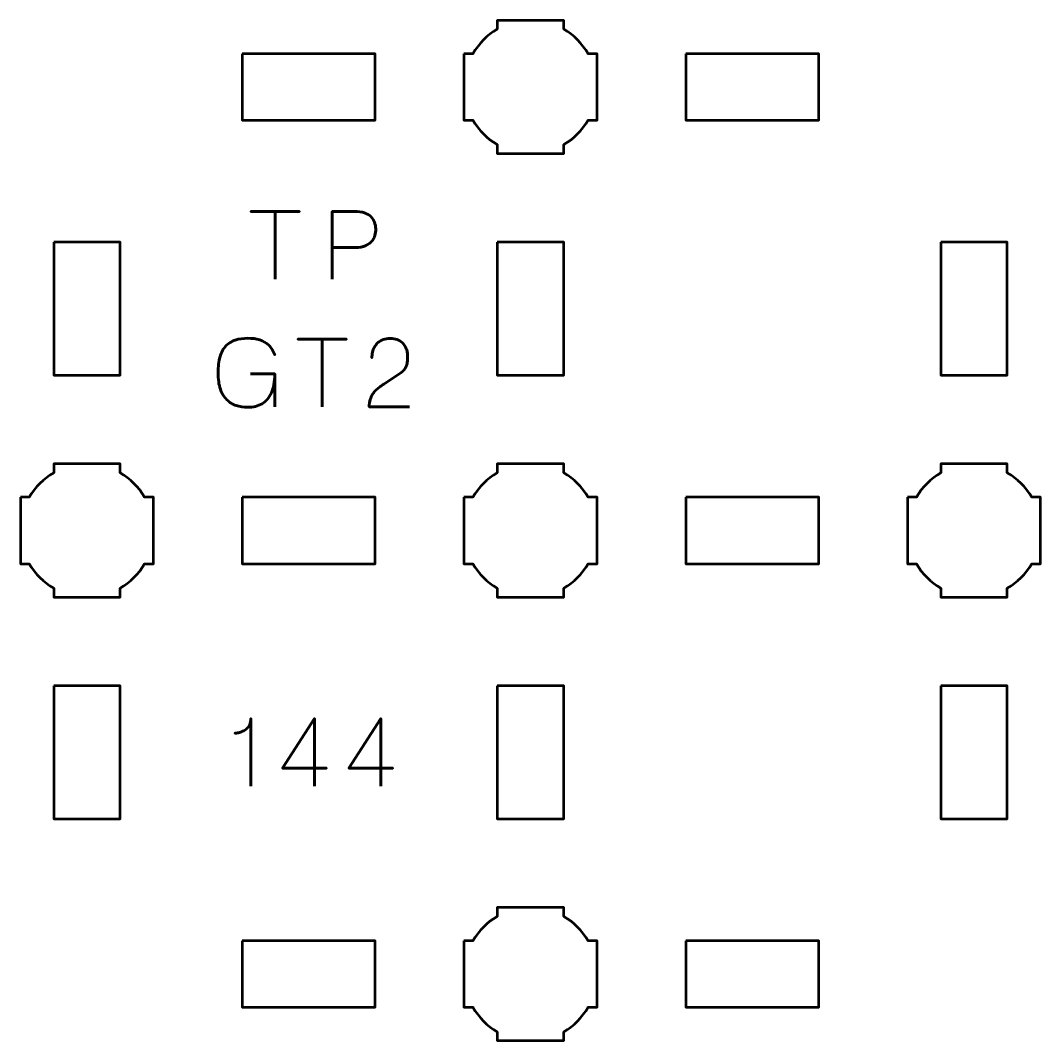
# Model space of a CAD drawing. Header units: centimetres. Extents: x -15.06 to -5.94, y -19.41 to -10.29.
# Drawn here: x -12.8 to -8.2, y -17.15 to -12.55 of the extents above; entities that cross this region are included whole.
import ezdxf

# ---------------------------------------------------------------- set-up
doc = ezdxf.new("R2010")
doc.units = ezdxf.units.CM
doc.header["$MEASUREMENT"] = 0
doc.layers.add('Layer 1', color=7, linetype='Continuous')

msp = doc.modelspace()

# ---------------------------------------------------------------- linework, layer by layer
at = {"layer": 'Layer 1', "lineweight": 53}
for points, knots in [([(-10.8, -12.69994), (-10.8, -12.69994), (-10.7598, -12.69994), (-10.7598, -12.69994), (-10.7598, -12.69994), (-10.73347, -12.65442), (-10.69551, -12.61649), (-10.65, -12.59016), (-10.65, -12.59016), (-10.65, -12.59016), (-10.65, -12.54994), (-10.65, -12.54994), (-10.65, -12.54994), (-10.65, -12.54994), (-10.35, -12.54994), (-10.35, -12.54994), (-10.35, -12.54994), (-10.35, -12.54994), (-10.35, -12.59013), (-10.35, -12.59013), (-10.35, -12.59013), (-10.30447, -12.61646), (-10.26648, -12.65441), (-10.24012, -12.69994), (-10.24012, -12.69994), (-10.24012, -12.69994), (-10.2, -12.69994), (-10.2, -12.69994), (-10.2, -12.69994), (-10.2, -12.69994), (-10.2, -12.84536), (-10.2, -12.84536), (-10.2, -12.84536), (-10.2, -12.84536), (-10.19994, -12.85001), (-10.19994, -12.85001), (-10.19994, -12.85001), (-10.19994, -12.85001), (-10.2, -12.85465), (-10.2, -12.85465), (-10.2, -12.85465), (-10.2, -12.85465), (-10.2, -12.99994), (-10.2, -12.99994), (-10.2, -12.99994), (-10.2, -12.99994), (-10.24007, -12.99994), (-10.24007, -12.99994), (-10.24007, -12.99994), (-10.26642, -13.04551), (-10.30442, -13.08352), (-10.35, -13.10988), (-10.35, -13.10988), (-10.35, -13.10988), (-10.35, -13.14994), (-10.35, -13.14994), (-10.35, -13.14994), (-10.35, -13.14994), (-10.49328, -13.14994), (-10.49328, -13.14994), (-10.49328, -13.14994), (-10.49328, -13.14994), (-10.49995, -13.15002), (-10.49995, -13.15002), (-10.49995, -13.15002), (-10.49995, -13.15002), (-10.50663, -13.14994), (-10.50663, -13.14994), (-10.50663, -13.14994), (-10.50663, -13.14994), (-10.65, -13.14994), (-10.65, -13.14994), (-10.65, -13.14994), (-10.65, -13.14994), (-10.65, -13.10984), (-10.65, -13.10984), (-10.65, -13.10984), (-10.69554, -13.08348), (-10.73352, -13.04549), (-10.75985, -12.99994), (-10.75985, -12.99994), (-10.75985, -12.99994), (-10.8, -12.99994), (-10.8, -12.99994), (-10.8, -12.99994), (-10.8, -12.99994), (-10.8, -12.69994), (-10.8, -12.69994)], [0, 0, 0, 0, 0.0454545, 0.0454545, 0.0454545, 0.0454545, 0.0909091, 0.0909091, 0.0909091, 0.0909091, 0.1363636, 0.1363636, 0.1363636, 0.1363636, 0.1818182, 0.1818182, 0.1818182, 0.1818182, 0.2272727, 0.2272727, 0.2272727, 0.2272727, 0.2727273, 0.2727273, 0.2727273, 0.2727273, 0.3181818, 0.3181818, 0.3181818, 0.3181818, 0.3636364, 0.3636364, 0.3636364, 0.3636364, 0.4090909, 0.4090909, 0.4090909, 0.4090909, 0.4545455, 0.4545455, 0.4545455, 0.4545455, 0.5, 0.5, 0.5, 0.5, 0.5454545, 0.5454545, 0.5454545, 0.5454545, 0.5909091, 0.5909091, 0.5909091, 0.5909091, 0.6363636, 0.6363636, 0.6363636, 0.6363636, 0.6818182, 0.6818182, 0.6818182, 0.6818182, 0.7272727, 0.7272727, 0.7272727, 0.7272727, 0.7727273, 0.7727273, 0.7727273, 0.7727273, 0.8181818, 0.8181818, 0.8181818, 0.8181818, 0.8636364, 0.8636364, 0.8636364, 0.8636364, 0.9090909, 0.9090909, 0.9090909, 0.9090909, 0.9545455, 0.9545455, 0.9545455, 0.9545455, 1, 1, 1, 1]), ([(-11.79999, -12.69993), (-11.79999, -12.69993), (-11.19998, -12.69993), (-11.19998, -12.69993), (-11.19998, -12.69993), (-11.19998, -12.69993), (-11.19998, -12.99993), (-11.19998, -12.99993), (-11.19998, -12.99993), (-11.19998, -12.99993), (-11.79999, -12.99993), (-11.79999, -12.99993), (-11.79999, -12.99993), (-11.79999, -12.99993), (-11.79999, -12.69993), (-11.79999, -12.69993)], [0, 0, 0, 0, 0.25, 0.25, 0.25, 0.25, 0.5, 0.5, 0.5, 0.5, 0.75, 0.75, 0.75, 0.75, 1, 1, 1, 1]), ([(-9.79992, -12.69993), (-9.79992, -12.69993), (-9.19992, -12.69993), (-9.19992, -12.69993), (-9.19992, -12.69993), (-9.19992, -12.69993), (-9.19992, -12.99993), (-9.19992, -12.99993), (-9.19992, -12.99993), (-9.19992, -12.99993), (-9.79992, -12.99993), (-9.79992, -12.99993), (-9.79992, -12.99993), (-9.79992, -12.99993), (-9.79992, -12.69993), (-9.79992, -12.69993)], [0, 0, 0, 0, 0.25, 0.25, 0.25, 0.25, 0.5, 0.5, 0.5, 0.5, 0.75, 0.75, 0.75, 0.75, 1, 1, 1, 1]), ([(-12.64997, -13.54991), (-12.64997, -13.54991), (-12.34997, -13.54991), (-12.34997, -13.54991), (-12.34997, -13.54991), (-12.34997, -13.54991), (-12.34997, -14.14992), (-12.34997, -14.14992), (-12.34997, -14.14992), (-12.34997, -14.14992), (-12.64997, -14.14992), (-12.64997, -14.14992), (-12.64997, -14.14992), (-12.64997, -14.14992), (-12.64997, -13.54991), (-12.64997, -13.54991)], [0, 0, 0, 0, 0.25, 0.25, 0.25, 0.25, 0.5, 0.5, 0.5, 0.5, 0.75, 0.75, 0.75, 0.75, 1, 1, 1, 1]), ([(-10.65004, -13.54991), (-10.65004, -13.54991), (-10.35004, -13.54991), (-10.35004, -13.54991), (-10.35004, -13.54991), (-10.35004, -13.54991), (-10.35004, -14.14992), (-10.35004, -14.14992), (-10.35004, -14.14992), (-10.35004, -14.14992), (-10.65004, -14.14992), (-10.65004, -14.14992), (-10.65004, -14.14992), (-10.65004, -14.14992), (-10.65004, -13.54991), (-10.65004, -13.54991)], [0, 0, 0, 0, 0.25, 0.25, 0.25, 0.25, 0.5, 0.5, 0.5, 0.5, 0.75, 0.75, 0.75, 0.75, 1, 1, 1, 1]), ([(-8.64994, -13.54991), (-8.64994, -13.54991), (-8.34993, -13.54991), (-8.34993, -13.54991), (-8.34993, -13.54991), (-8.34993, -13.54991), (-8.34993, -14.14992), (-8.34993, -14.14992), (-8.34993, -14.14992), (-8.34993, -14.14992), (-8.64994, -14.14992), (-8.64994, -14.14992), (-8.64994, -14.14992), (-8.64994, -14.14992), (-8.64994, -13.54991), (-8.64994, -13.54991)], [0, 0, 0, 0, 0.25, 0.25, 0.25, 0.25, 0.5, 0.5, 0.5, 0.5, 0.75, 0.75, 0.75, 0.75, 1, 1, 1, 1]), ([(-12.8, -14.69994), (-12.8, -14.69994), (-12.7598, -14.69994), (-12.7598, -14.69994), (-12.7598, -14.69994), (-12.73347, -14.65442), (-12.69551, -14.61649), (-12.65, -14.59016), (-12.65, -14.59016), (-12.65, -14.59016), (-12.65, -14.54994), (-12.65, -14.54994), (-12.65, -14.54994), (-12.65, -14.54994), (-12.35, -14.54994), (-12.35, -14.54994), (-12.35, -14.54994), (-12.35, -14.54994), (-12.35, -14.59013), (-12.35, -14.59013), (-12.35, -14.59013), (-12.30447, -14.61646), (-12.26648, -14.65441), (-12.24012, -14.69994), (-12.24012, -14.69994), (-12.24012, -14.69994), (-12.2, -14.69994), (-12.2, -14.69994), (-12.2, -14.69994), (-12.2, -14.69994), (-12.2, -14.84536), (-12.2, -14.84536), (-12.2, -14.84536), (-12.2, -14.84536), (-12.19994, -14.85001), (-12.19994, -14.85001), (-12.19994, -14.85001), (-12.19994, -14.85001), (-12.2, -14.85465), (-12.2, -14.85465), (-12.2, -14.85465), (-12.2, -14.85465), (-12.2, -14.99994), (-12.2, -14.99994), (-12.2, -14.99994), (-12.2, -14.99994), (-12.24007, -14.99994), (-12.24007, -14.99994), (-12.24007, -14.99994), (-12.26642, -15.04551), (-12.30442, -15.08352), (-12.35, -15.10988), (-12.35, -15.10988), (-12.35, -15.10988), (-12.35, -15.14994), (-12.35, -15.14994), (-12.35, -15.14994), (-12.35, -15.14994), (-12.49328, -15.14994), (-12.49328, -15.14994), (-12.49328, -15.14994), (-12.49328, -15.14994), (-12.49995, -15.15002), (-12.49995, -15.15002), (-12.49995, -15.15002), (-12.49995, -15.15002), (-12.50663, -15.14994), (-12.50663, -15.14994), (-12.50663, -15.14994), (-12.50663, -15.14994), (-12.65, -15.14994), (-12.65, -15.14994), (-12.65, -15.14994), (-12.65, -15.14994), (-12.65, -15.10984), (-12.65, -15.10984), (-12.65, -15.10984), (-12.69554, -15.08348), (-12.73352, -15.04549), (-12.75985, -14.99994), (-12.75985, -14.99994), (-12.75985, -14.99994), (-12.8, -14.99994), (-12.8, -14.99994), (-12.8, -14.99994), (-12.8, -14.99994), (-12.8, -14.69994), (-12.8, -14.69994)], [0, 0, 0, 0, 0.0454545, 0.0454545, 0.0454545, 0.0454545, 0.0909091, 0.0909091, 0.0909091, 0.0909091, 0.1363636, 0.1363636, 0.1363636, 0.1363636, 0.1818182, 0.1818182, 0.1818182, 0.1818182, 0.2272727, 0.2272727, 0.2272727, 0.2272727, 0.2727273, 0.2727273, 0.2727273, 0.2727273, 0.3181818, 0.3181818, 0.3181818, 0.3181818, 0.3636364, 0.3636364, 0.3636364, 0.3636364, 0.4090909, 0.4090909, 0.4090909, 0.4090909, 0.4545455, 0.4545455, 0.4545455, 0.4545455, 0.5, 0.5, 0.5, 0.5, 0.5454545, 0.5454545, 0.5454545, 0.5454545, 0.5909091, 0.5909091, 0.5909091, 0.5909091, 0.6363636, 0.6363636, 0.6363636, 0.6363636, 0.6818182, 0.6818182, 0.6818182, 0.6818182, 0.7272727, 0.7272727, 0.7272727, 0.7272727, 0.7727273, 0.7727273, 0.7727273, 0.7727273, 0.8181818, 0.8181818, 0.8181818, 0.8181818, 0.8636364, 0.8636364, 0.8636364, 0.8636364, 0.9090909, 0.9090909, 0.9090909, 0.9090909, 0.9545455, 0.9545455, 0.9545455, 0.9545455, 1, 1, 1, 1]), ([(-10.8, -14.69994), (-10.8, -14.69994), (-10.7598, -14.69994), (-10.7598, -14.69994), (-10.7598, -14.69994), (-10.73347, -14.65442), (-10.69551, -14.61649), (-10.65, -14.59016), (-10.65, -14.59016), (-10.65, -14.59016), (-10.65, -14.54994), (-10.65, -14.54994), (-10.65, -14.54994), (-10.65, -14.54994), (-10.35, -14.54994), (-10.35, -14.54994), (-10.35, -14.54994), (-10.35, -14.54994), (-10.35, -14.59013), (-10.35, -14.59013), (-10.35, -14.59013), (-10.30447, -14.61646), (-10.26648, -14.65441), (-10.24012, -14.69994), (-10.24012, -14.69994), (-10.24012, -14.69994), (-10.2, -14.69994), (-10.2, -14.69994), (-10.2, -14.69994), (-10.2, -14.69994), (-10.2, -14.84536), (-10.2, -14.84536), (-10.2, -14.84536), (-10.2, -14.84536), (-10.19994, -14.85001), (-10.19994, -14.85001), (-10.19994, -14.85001), (-10.19994, -14.85001), (-10.2, -14.85465), (-10.2, -14.85465), (-10.2, -14.85465), (-10.2, -14.85465), (-10.2, -14.99994), (-10.2, -14.99994), (-10.2, -14.99994), (-10.2, -14.99994), (-10.24007, -14.99994), (-10.24007, -14.99994), (-10.24007, -14.99994), (-10.26642, -15.04551), (-10.30442, -15.08352), (-10.35, -15.10988), (-10.35, -15.10988), (-10.35, -15.10988), (-10.35, -15.14994), (-10.35, -15.14994), (-10.35, -15.14994), (-10.35, -15.14994), (-10.49328, -15.14994), (-10.49328, -15.14994), (-10.49328, -15.14994), (-10.49328, -15.14994), (-10.49995, -15.15002), (-10.49995, -15.15002), (-10.49995, -15.15002), (-10.49995, -15.15002), (-10.50663, -15.14994), (-10.50663, -15.14994), (-10.50663, -15.14994), (-10.50663, -15.14994), (-10.65, -15.14994), (-10.65, -15.14994), (-10.65, -15.14994), (-10.65, -15.14994), (-10.65, -15.10984), (-10.65, -15.10984), (-10.65, -15.10984), (-10.69554, -15.08348), (-10.73352, -15.04549), (-10.75985, -14.99994), (-10.75985, -14.99994), (-10.75985, -14.99994), (-10.8, -14.99994), (-10.8, -14.99994), (-10.8, -14.99994), (-10.8, -14.99994), (-10.8, -14.69994), (-10.8, -14.69994)], [0, 0, 0, 0, 0.0454545, 0.0454545, 0.0454545, 0.0454545, 0.0909091, 0.0909091, 0.0909091, 0.0909091, 0.1363636, 0.1363636, 0.1363636, 0.1363636, 0.1818182, 0.1818182, 0.1818182, 0.1818182, 0.2272727, 0.2272727, 0.2272727, 0.2272727, 0.2727273, 0.2727273, 0.2727273, 0.2727273, 0.3181818, 0.3181818, 0.3181818, 0.3181818, 0.3636364, 0.3636364, 0.3636364, 0.3636364, 0.4090909, 0.4090909, 0.4090909, 0.4090909, 0.4545455, 0.4545455, 0.4545455, 0.4545455, 0.5, 0.5, 0.5, 0.5, 0.5454545, 0.5454545, 0.5454545, 0.5454545, 0.5909091, 0.5909091, 0.5909091, 0.5909091, 0.6363636, 0.6363636, 0.6363636, 0.6363636, 0.6818182, 0.6818182, 0.6818182, 0.6818182, 0.7272727, 0.7272727, 0.7272727, 0.7272727, 0.7727273, 0.7727273, 0.7727273, 0.7727273, 0.8181818, 0.8181818, 0.8181818, 0.8181818, 0.8636364, 0.8636364, 0.8636364, 0.8636364, 0.9090909, 0.9090909, 0.9090909, 0.9090909, 0.9545455, 0.9545455, 0.9545455, 0.9545455, 1, 1, 1, 1]), ([(-8.8, -14.69994), (-8.8, -14.69994), (-8.7598, -14.69994), (-8.7598, -14.69994), (-8.7598, -14.69994), (-8.73347, -14.65442), (-8.69551, -14.61649), (-8.65, -14.59016), (-8.65, -14.59016), (-8.65, -14.59016), (-8.65, -14.54994), (-8.65, -14.54994), (-8.65, -14.54994), (-8.65, -14.54994), (-8.35, -14.54994), (-8.35, -14.54994), (-8.35, -14.54994), (-8.35, -14.54994), (-8.35, -14.59013), (-8.35, -14.59013), (-8.35, -14.59013), (-8.30447, -14.61646), (-8.26648, -14.65441), (-8.24012, -14.69994), (-8.24012, -14.69994), (-8.24012, -14.69994), (-8.2, -14.69994), (-8.2, -14.69994), (-8.2, -14.69994), (-8.2, -14.69994), (-8.2, -14.84536), (-8.2, -14.84536), (-8.2, -14.84536), (-8.2, -14.84536), (-8.19994, -14.85001), (-8.19994, -14.85001), (-8.19994, -14.85001), (-8.19994, -14.85001), (-8.2, -14.85465), (-8.2, -14.85465), (-8.2, -14.85465), (-8.2, -14.85465), (-8.2, -14.99994), (-8.2, -14.99994), (-8.2, -14.99994), (-8.2, -14.99994), (-8.24007, -14.99994), (-8.24007, -14.99994), (-8.24007, -14.99994), (-8.26642, -15.04551), (-8.30442, -15.08352), (-8.35, -15.10988), (-8.35, -15.10988), (-8.35, -15.10988), (-8.35, -15.14994), (-8.35, -15.14994), (-8.35, -15.14994), (-8.35, -15.14994), (-8.49328, -15.14994), (-8.49328, -15.14994), (-8.49328, -15.14994), (-8.49328, -15.14994), (-8.49995, -15.15002), (-8.49995, -15.15002), (-8.49995, -15.15002), (-8.49995, -15.15002), (-8.50663, -15.14994), (-8.50663, -15.14994), (-8.50663, -15.14994), (-8.50663, -15.14994), (-8.65, -15.14994), (-8.65, -15.14994), (-8.65, -15.14994), (-8.65, -15.14994), (-8.65, -15.10984), (-8.65, -15.10984), (-8.65, -15.10984), (-8.69554, -15.08348), (-8.73352, -15.04549), (-8.75985, -14.99994), (-8.75985, -14.99994), (-8.75985, -14.99994), (-8.8, -14.99994), (-8.8, -14.99994), (-8.8, -14.99994), (-8.8, -14.99994), (-8.8, -14.69994), (-8.8, -14.69994)], [0, 0, 0, 0, 0.0454545, 0.0454545, 0.0454545, 0.0454545, 0.0909091, 0.0909091, 0.0909091, 0.0909091, 0.1363636, 0.1363636, 0.1363636, 0.1363636, 0.1818182, 0.1818182, 0.1818182, 0.1818182, 0.2272727, 0.2272727, 0.2272727, 0.2272727, 0.2727273, 0.2727273, 0.2727273, 0.2727273, 0.3181818, 0.3181818, 0.3181818, 0.3181818, 0.3636364, 0.3636364, 0.3636364, 0.3636364, 0.4090909, 0.4090909, 0.4090909, 0.4090909, 0.4545455, 0.4545455, 0.4545455, 0.4545455, 0.5, 0.5, 0.5, 0.5, 0.5454545, 0.5454545, 0.5454545, 0.5454545, 0.5909091, 0.5909091, 0.5909091, 0.5909091, 0.6363636, 0.6363636, 0.6363636, 0.6363636, 0.6818182, 0.6818182, 0.6818182, 0.6818182, 0.7272727, 0.7272727, 0.7272727, 0.7272727, 0.7727273, 0.7727273, 0.7727273, 0.7727273, 0.8181818, 0.8181818, 0.8181818, 0.8181818, 0.8636364, 0.8636364, 0.8636364, 0.8636364, 0.9090909, 0.9090909, 0.9090909, 0.9090909, 0.9545455, 0.9545455, 0.9545455, 0.9545455, 1, 1, 1, 1]), ([(-11.79999, -14.69986), (-11.79999, -14.69986), (-11.19998, -14.69986), (-11.19998, -14.69986), (-11.19998, -14.69986), (-11.19998, -14.69986), (-11.19998, -14.99986), (-11.19998, -14.99986), (-11.19998, -14.99986), (-11.19998, -14.99986), (-11.79999, -14.99986), (-11.79999, -14.99986), (-11.79999, -14.99986), (-11.79999, -14.99986), (-11.79999, -14.69986), (-11.79999, -14.69986)], [0, 0, 0, 0, 0.25, 0.25, 0.25, 0.25, 0.5, 0.5, 0.5, 0.5, 0.75, 0.75, 0.75, 0.75, 1, 1, 1, 1]), ([(-9.79992, -14.69986), (-9.79992, -14.69986), (-9.19992, -14.69986), (-9.19992, -14.69986), (-9.19992, -14.69986), (-9.19992, -14.69986), (-9.19992, -14.99986), (-9.19992, -14.99986), (-9.19992, -14.99986), (-9.19992, -14.99986), (-9.79992, -14.99986), (-9.79992, -14.99986), (-9.79992, -14.99986), (-9.79992, -14.99986), (-9.79992, -14.69986), (-9.79992, -14.69986)], [0, 0, 0, 0, 0.25, 0.25, 0.25, 0.25, 0.5, 0.5, 0.5, 0.5, 0.75, 0.75, 0.75, 0.75, 1, 1, 1, 1]), ([(-12.64997, -15.54998), (-12.64997, -15.54998), (-12.34997, -15.54998), (-12.34997, -15.54998), (-12.34997, -15.54998), (-12.34997, -15.54998), (-12.34997, -16.14998), (-12.34997, -16.14998), (-12.34997, -16.14998), (-12.34997, -16.14998), (-12.64997, -16.14998), (-12.64997, -16.14998), (-12.64997, -16.14998), (-12.64997, -16.14998), (-12.64997, -15.54998), (-12.64997, -15.54998)], [0, 0, 0, 0, 0.25, 0.25, 0.25, 0.25, 0.5, 0.5, 0.5, 0.5, 0.75, 0.75, 0.75, 0.75, 1, 1, 1, 1]), ([(-10.65004, -15.54998), (-10.65004, -15.54998), (-10.35004, -15.54998), (-10.35004, -15.54998), (-10.35004, -15.54998), (-10.35004, -15.54998), (-10.35004, -16.14998), (-10.35004, -16.14998), (-10.35004, -16.14998), (-10.35004, -16.14998), (-10.65004, -16.14998), (-10.65004, -16.14998), (-10.65004, -16.14998), (-10.65004, -16.14998), (-10.65004, -15.54998), (-10.65004, -15.54998)], [0, 0, 0, 0, 0.25, 0.25, 0.25, 0.25, 0.5, 0.5, 0.5, 0.5, 0.75, 0.75, 0.75, 0.75, 1, 1, 1, 1]), ([(-8.64994, -15.54998), (-8.64994, -15.54998), (-8.34993, -15.54998), (-8.34993, -15.54998), (-8.34993, -15.54998), (-8.34993, -15.54998), (-8.34993, -16.14998), (-8.34993, -16.14998), (-8.34993, -16.14998), (-8.34993, -16.14998), (-8.64994, -16.14998), (-8.64994, -16.14998), (-8.64994, -16.14998), (-8.64994, -16.14998), (-8.64994, -15.54998), (-8.64994, -15.54998)], [0, 0, 0, 0, 0.25, 0.25, 0.25, 0.25, 0.5, 0.5, 0.5, 0.5, 0.75, 0.75, 0.75, 0.75, 1, 1, 1, 1]), ([(-10.8, -16.69994), (-10.8, -16.69994), (-10.7598, -16.69994), (-10.7598, -16.69994), (-10.7598, -16.69994), (-10.73347, -16.65442), (-10.69551, -16.61649), (-10.65, -16.59016), (-10.65, -16.59016), (-10.65, -16.59016), (-10.65, -16.54994), (-10.65, -16.54994), (-10.65, -16.54994), (-10.65, -16.54994), (-10.35, -16.54994), (-10.35, -16.54994), (-10.35, -16.54994), (-10.35, -16.54994), (-10.35, -16.59013), (-10.35, -16.59013), (-10.35, -16.59013), (-10.30447, -16.61646), (-10.26648, -16.65441), (-10.24012, -16.69994), (-10.24012, -16.69994), (-10.24012, -16.69994), (-10.2, -16.69994), (-10.2, -16.69994), (-10.2, -16.69994), (-10.2, -16.69994), (-10.2, -16.84536), (-10.2, -16.84536), (-10.2, -16.84536), (-10.2, -16.84536), (-10.19994, -16.85001), (-10.19994, -16.85001), (-10.19994, -16.85001), (-10.19994, -16.85001), (-10.2, -16.85465), (-10.2, -16.85465), (-10.2, -16.85465), (-10.2, -16.85465), (-10.2, -16.99994), (-10.2, -16.99994), (-10.2, -16.99994), (-10.2, -16.99994), (-10.24007, -16.99994), (-10.24007, -16.99994), (-10.24007, -16.99994), (-10.26642, -17.04551), (-10.30442, -17.08352), (-10.35, -17.10988), (-10.35, -17.10988), (-10.35, -17.10988), (-10.35, -17.14994), (-10.35, -17.14994), (-10.35, -17.14994), (-10.35, -17.14994), (-10.49328, -17.14994), (-10.49328, -17.14994), (-10.49328, -17.14994), (-10.49328, -17.14994), (-10.49995, -17.15002), (-10.49995, -17.15002), (-10.49995, -17.15002), (-10.49995, -17.15002), (-10.50663, -17.14994), (-10.50663, -17.14994), (-10.50663, -17.14994), (-10.50663, -17.14994), (-10.65, -17.14994), (-10.65, -17.14994), (-10.65, -17.14994), (-10.65, -17.14994), (-10.65, -17.10984), (-10.65, -17.10984), (-10.65, -17.10984), (-10.69554, -17.08348), (-10.73352, -17.04549), (-10.75985, -16.99994), (-10.75985, -16.99994), (-10.75985, -16.99994), (-10.8, -16.99994), (-10.8, -16.99994), (-10.8, -16.99994), (-10.8, -16.99994), (-10.8, -16.69994), (-10.8, -16.69994)], [0, 0, 0, 0, 0.0454545, 0.0454545, 0.0454545, 0.0454545, 0.0909091, 0.0909091, 0.0909091, 0.0909091, 0.1363636, 0.1363636, 0.1363636, 0.1363636, 0.1818182, 0.1818182, 0.1818182, 0.1818182, 0.2272727, 0.2272727, 0.2272727, 0.2272727, 0.2727273, 0.2727273, 0.2727273, 0.2727273, 0.3181818, 0.3181818, 0.3181818, 0.3181818, 0.3636364, 0.3636364, 0.3636364, 0.3636364, 0.4090909, 0.4090909, 0.4090909, 0.4090909, 0.4545455, 0.4545455, 0.4545455, 0.4545455, 0.5, 0.5, 0.5, 0.5, 0.5454545, 0.5454545, 0.5454545, 0.5454545, 0.5909091, 0.5909091, 0.5909091, 0.5909091, 0.6363636, 0.6363636, 0.6363636, 0.6363636, 0.6818182, 0.6818182, 0.6818182, 0.6818182, 0.7272727, 0.7272727, 0.7272727, 0.7272727, 0.7727273, 0.7727273, 0.7727273, 0.7727273, 0.8181818, 0.8181818, 0.8181818, 0.8181818, 0.8636364, 0.8636364, 0.8636364, 0.8636364, 0.9090909, 0.9090909, 0.9090909, 0.9090909, 0.9545455, 0.9545455, 0.9545455, 0.9545455, 1, 1, 1, 1]), ([(-11.79999, -16.69996), (-11.79999, -16.69996), (-11.19998, -16.69996), (-11.19998, -16.69996), (-11.19998, -16.69996), (-11.19998, -16.69996), (-11.19998, -16.99997), (-11.19998, -16.99997), (-11.19998, -16.99997), (-11.19998, -16.99997), (-11.79999, -16.99997), (-11.79999, -16.99997), (-11.79999, -16.99997), (-11.79999, -16.99997), (-11.79999, -16.69996), (-11.79999, -16.69996)], [0, 0, 0, 0, 0.25, 0.25, 0.25, 0.25, 0.5, 0.5, 0.5, 0.5, 0.75, 0.75, 0.75, 0.75, 1, 1, 1, 1]), ([(-9.79992, -16.69996), (-9.79992, -16.69996), (-9.19992, -16.69996), (-9.19992, -16.69996), (-9.19992, -16.69996), (-9.19992, -16.69996), (-9.19992, -16.99997), (-9.19992, -16.99997), (-9.19992, -16.99997), (-9.19992, -16.99997), (-9.79992, -16.99997), (-9.79992, -16.99997), (-9.79992, -16.99997), (-9.79992, -16.99997), (-9.79992, -16.69996), (-9.79992, -16.69996)], [0, 0, 0, 0, 0.25, 0.25, 0.25, 0.25, 0.5, 0.5, 0.5, 0.5, 0.75, 0.75, 0.75, 0.75, 1, 1, 1, 1])]:
    msp.add_open_spline(points, degree=3, knots=knots, dxfattribs=at)
at = {"layer": 'Layer 1', "color": 5, "lineweight": 53}
for points, knots in [([(-11.65176, -13.71686), (-11.65176, -13.71686), (-11.65176, -13.41164), (-11.65176, -13.41164), (-11.65176, -13.41164), (-11.65176, -13.41164), (-11.7614, -13.41164), (-11.7614, -13.41164), (-11.7614, -13.41164), (-11.7614, -13.41164), (-11.54127, -13.41164), (-11.54127, -13.41164), (-11.54127, -13.41164), (-11.54127, -13.41164), (-11.65176, -13.41164), (-11.65176, -13.41164), (-11.65176, -13.41164), (-11.65176, -13.41164), (-11.65176, -13.71686), (-11.65176, -13.71686)], [0, 0, 0, 0, 0.2, 0.2, 0.2, 0.2, 0.4, 0.4, 0.4, 0.4, 0.6, 0.6, 0.6, 0.6, 0.8, 0.8, 0.8, 0.8, 1, 1, 1, 1]), ([(-11.39353, -13.71686), (-11.39353, -13.71686), (-11.39353, -13.41164), (-11.39353, -13.41164), (-11.39353, -13.41164), (-11.39353, -13.41164), (-11.29616, -13.41164), (-11.29616, -13.41164), (-11.29616, -13.41164), (-11.27669, -13.41171), (-11.26068, -13.4139), (-11.24805, -13.41813), (-11.24805, -13.41813), (-11.23549, -13.42229), (-11.22561, -13.42808), (-11.21848, -13.43542), (-11.21848, -13.43542), (-11.21136, -13.44268), (-11.20628, -13.45101), (-11.20317, -13.46039), (-11.20317, -13.46039), (-11.20014, -13.46978), (-11.19838, -13.47958), (-11.19795, -13.48996), (-11.19795, -13.48996), (-11.19746, -13.50033), (-11.19866, -13.51049), (-11.20148, -13.52036), (-11.20148, -13.52036), (-11.20437, -13.53024), (-11.20924, -13.5392), (-11.21623, -13.54725), (-11.21623, -13.54725), (-11.22314, -13.55529), (-11.23252, -13.56171), (-11.24431, -13.56644), (-11.24431, -13.56644), (-11.25609, -13.57123), (-11.27069, -13.57363), (-11.28812, -13.57377), (-11.28812, -13.57377), (-11.28812, -13.57377), (-11.39353, -13.57377), (-11.39353, -13.57377), (-11.39353, -13.57377), (-11.39353, -13.57377), (-11.28812, -13.57377), (-11.28812, -13.57377), (-11.28812, -13.57377), (-11.27105, -13.57363), (-11.25658, -13.57123), (-11.24487, -13.56644), (-11.24487, -13.56644), (-11.23309, -13.56171), (-11.2237, -13.55529), (-11.21665, -13.54725), (-11.21665, -13.54725), (-11.20966, -13.5392), (-11.20465, -13.53024), (-11.20169, -13.52036), (-11.20169, -13.52036), (-11.19873, -13.51049), (-11.19746, -13.50033), (-11.19795, -13.48996), (-11.19795, -13.48996), (-11.19838, -13.47958), (-11.20014, -13.46978), (-11.20331, -13.46039), (-11.20331, -13.46039), (-11.20642, -13.45101), (-11.21164, -13.44268), (-11.21877, -13.43542), (-11.21877, -13.43542), (-11.22596, -13.42808), (-11.23584, -13.42229), (-11.2484, -13.41813), (-11.2484, -13.41813), (-11.26103, -13.4139), (-11.2769, -13.41171), (-11.29616, -13.41164), (-11.29616, -13.41164), (-11.29616, -13.41164), (-11.39353, -13.41164), (-11.39353, -13.41164), (-11.39353, -13.41164), (-11.39353, -13.41164), (-11.39353, -13.71686), (-11.39353, -13.71686)], [0, 0, 0, 0, 0.0454545, 0.0454545, 0.0454545, 0.0454545, 0.0909091, 0.0909091, 0.0909091, 0.0909091, 0.1363636, 0.1363636, 0.1363636, 0.1363636, 0.1818182, 0.1818182, 0.1818182, 0.1818182, 0.2272727, 0.2272727, 0.2272727, 0.2272727, 0.2727273, 0.2727273, 0.2727273, 0.2727273, 0.3181818, 0.3181818, 0.3181818, 0.3181818, 0.3636364, 0.3636364, 0.3636364, 0.3636364, 0.4090909, 0.4090909, 0.4090909, 0.4090909, 0.4545455, 0.4545455, 0.4545455, 0.4545455, 0.5, 0.5, 0.5, 0.5, 0.5454545, 0.5454545, 0.5454545, 0.5454545, 0.5909091, 0.5909091, 0.5909091, 0.5909091, 0.6363636, 0.6363636, 0.6363636, 0.6363636, 0.6818182, 0.6818182, 0.6818182, 0.6818182, 0.7272727, 0.7272727, 0.7272727, 0.7272727, 0.7727273, 0.7727273, 0.7727273, 0.7727273, 0.8181818, 0.8181818, 0.8181818, 0.8181818, 0.8636364, 0.8636364, 0.8636364, 0.8636364, 0.9090909, 0.9090909, 0.9090909, 0.9090909, 0.9545455, 0.9545455, 0.9545455, 0.9545455, 1, 1, 1, 1]), ([(-11.76182, -14.144), (-11.76182, -14.144), (-11.65303, -14.144), (-11.65303, -14.144), (-11.65303, -14.144), (-11.65317, -14.17865), (-11.65811, -14.20708), (-11.66799, -14.22923), (-11.66799, -14.22923), (-11.67786, -14.25146), (-11.69183, -14.26783), (-11.71004, -14.27848), (-11.71004, -14.27848), (-11.72824, -14.28907), (-11.74983, -14.29436), (-11.77495, -14.29429), (-11.77495, -14.29429), (-11.79379, -14.29436), (-11.81128, -14.29175), (-11.82744, -14.28631), (-11.82744, -14.28631), (-11.8436, -14.28095), (-11.85778, -14.2722), (-11.86992, -14.26014), (-11.86992, -14.26014), (-11.88205, -14.24807), (-11.89158, -14.23213), (-11.89835, -14.2123), (-11.89835, -14.2123), (-11.90512, -14.19248), (-11.90858, -14.16813), (-11.90872, -14.13935), (-11.90872, -14.13935), (-11.90865, -14.11042), (-11.90562, -14.08601), (-11.89962, -14.06597), (-11.89962, -14.06597), (-11.89355, -14.046), (-11.8848, -14.02992), (-11.87323, -14.01771), (-11.87323, -14.01771), (-11.86173, -14.00558), (-11.84769, -13.99676), (-11.83118, -13.99125), (-11.83118, -13.99125), (-11.81467, -13.98575), (-11.79597, -13.98307), (-11.77495, -13.98314), (-11.77495, -13.98314), (-11.75498, -13.98307), (-11.73706, -13.98554), (-11.72111, -13.99055), (-11.72111, -13.99055), (-11.70517, -13.99556), (-11.69148, -14.0036), (-11.68005, -14.01468), (-11.68005, -14.01468), (-11.66855, -14.02575), (-11.65959, -14.04036), (-11.65303, -14.05849), (-11.65303, -14.05849), (-11.65959, -14.04036), (-11.66855, -14.02575), (-11.68005, -14.01468), (-11.68005, -14.01468), (-11.69148, -14.0036), (-11.70517, -13.99556), (-11.72111, -13.99055), (-11.72111, -13.99055), (-11.73706, -13.98554), (-11.75498, -13.98307), (-11.77495, -13.98314), (-11.77495, -13.98314), (-11.79597, -13.98307), (-11.81467, -13.98575), (-11.83118, -13.99125), (-11.83118, -13.99125), (-11.84769, -13.99676), (-11.86173, -14.00558), (-11.87323, -14.01771), (-11.87323, -14.01771), (-11.8848, -14.02992), (-11.89355, -14.046), (-11.89962, -14.06597), (-11.89962, -14.06597), (-11.90562, -14.08601), (-11.90865, -14.11042), (-11.90872, -14.13935), (-11.90872, -14.13935), (-11.90858, -14.16813), (-11.90512, -14.19248), (-11.89835, -14.2123), (-11.89835, -14.2123), (-11.89158, -14.23213), (-11.88205, -14.24807), (-11.86992, -14.26014), (-11.86992, -14.26014), (-11.85778, -14.2722), (-11.8436, -14.28095), (-11.82744, -14.28631), (-11.82744, -14.28631), (-11.81128, -14.29175), (-11.79379, -14.29436), (-11.77495, -14.29429), (-11.77495, -14.29429), (-11.74983, -14.29436), (-11.72824, -14.28907), (-11.71004, -14.27848), (-11.71004, -14.27848), (-11.69183, -14.26783), (-11.67786, -14.25146), (-11.66799, -14.22923), (-11.66799, -14.22923), (-11.65811, -14.20708), (-11.65317, -14.17865), (-11.65303, -14.144), (-11.65303, -14.144), (-11.65303, -14.144), (-11.76182, -14.144), (-11.76182, -14.144)], [0, 0, 0, 0, 0.0333333, 0.0333333, 0.0333333, 0.0333333, 0.0666667, 0.0666667, 0.0666667, 0.0666667, 0.1, 0.1, 0.1, 0.1, 0.1333333, 0.1333333, 0.1333333, 0.1333333, 0.1666667, 0.1666667, 0.1666667, 0.1666667, 0.2, 0.2, 0.2, 0.2, 0.2333333, 0.2333333, 0.2333333, 0.2333333, 0.2666667, 0.2666667, 0.2666667, 0.2666667, 0.3, 0.3, 0.3, 0.3, 0.3333333, 0.3333333, 0.3333333, 0.3333333, 0.3666667, 0.3666667, 0.3666667, 0.3666667, 0.4, 0.4, 0.4, 0.4, 0.4333333, 0.4333333, 0.4333333, 0.4333333, 0.4666667, 0.4666667, 0.4666667, 0.4666667, 0.5, 0.5, 0.5, 0.5, 0.5333333, 0.5333333, 0.5333333, 0.5333333, 0.5666667, 0.5666667, 0.5666667, 0.5666667, 0.6, 0.6, 0.6, 0.6, 0.6333333, 0.6333333, 0.6333333, 0.6333333, 0.6666667, 0.6666667, 0.6666667, 0.6666667, 0.7, 0.7, 0.7, 0.7, 0.7333333, 0.7333333, 0.7333333, 0.7333333, 0.7666667, 0.7666667, 0.7666667, 0.7666667, 0.8, 0.8, 0.8, 0.8, 0.8333333, 0.8333333, 0.8333333, 0.8333333, 0.8666667, 0.8666667, 0.8666667, 0.8666667, 0.9, 0.9, 0.9, 0.9, 0.9333333, 0.9333333, 0.9333333, 0.9333333, 0.9666667, 0.9666667, 0.9666667, 0.9666667, 1, 1, 1, 1]), ([(-11.43967, -14.29217), (-11.43967, -14.29217), (-11.43967, -13.98695), (-11.43967, -13.98695), (-11.43967, -13.98695), (-11.43967, -13.98695), (-11.54931, -13.98695), (-11.54931, -13.98695), (-11.54931, -13.98695), (-11.54931, -13.98695), (-11.32918, -13.98695), (-11.32918, -13.98695), (-11.32918, -13.98695), (-11.32918, -13.98695), (-11.43967, -13.98695), (-11.43967, -13.98695), (-11.43967, -13.98695), (-11.43967, -13.98695), (-11.43967, -14.29217), (-11.43967, -14.29217)], [0, 0, 0, 0, 0.2, 0.2, 0.2, 0.2, 0.4, 0.4, 0.4, 0.4, 0.6, 0.6, 0.6, 0.6, 0.8, 0.8, 0.8, 0.8, 1, 1, 1, 1]), ([(-11.04555, -14.29217), (-11.04555, -14.29217), (-11.22716, -14.29217), (-11.22716, -14.29217), (-11.22716, -14.29217), (-11.22681, -14.27989), (-11.22526, -14.26903), (-11.22264, -14.25971), (-11.22264, -14.25971), (-11.21996, -14.2504), (-11.21637, -14.24222), (-11.21192, -14.23516), (-11.21192, -14.23516), (-11.2074, -14.22811), (-11.20225, -14.22183), (-11.1964, -14.21632), (-11.1964, -14.21632), (-11.19054, -14.21075), (-11.18426, -14.20567), (-11.17749, -14.20087), (-11.17749, -14.20087), (-11.17072, -14.19614), (-11.16373, -14.19142), (-11.15646, -14.18676), (-11.15646, -14.18676), (-11.15646, -14.18676), (-11.08407, -14.1385), (-11.08407, -14.1385), (-11.08407, -14.1385), (-11.07667, -14.13328), (-11.07088, -14.12757), (-11.06679, -14.12143), (-11.06679, -14.12143), (-11.06263, -14.11529), (-11.05973, -14.1088), (-11.05797, -14.10195), (-11.05797, -14.10195), (-11.05628, -14.09518), (-11.05522, -14.0882), (-11.05487, -14.08114), (-11.05487, -14.08114), (-11.05451, -14.07401), (-11.05437, -14.06689), (-11.05444, -14.05976), (-11.05444, -14.05976), (-11.05444, -14.05391), (-11.05522, -14.04763), (-11.05677, -14.04085), (-11.05677, -14.04085), (-11.05839, -14.03415), (-11.06093, -14.02745), (-11.06453, -14.02082), (-11.06453, -14.02082), (-11.06813, -14.01418), (-11.07293, -14.00812), (-11.07892, -14.00261), (-11.07892, -14.00261), (-11.08492, -13.99718), (-11.09233, -13.99281), (-11.10115, -13.98949), (-11.10115, -13.98949), (-11.10997, -13.98617), (-11.12034, -13.98448), (-11.13233, -13.98441), (-11.13233, -13.98441), (-11.1444, -13.98448), (-11.15505, -13.98617), (-11.16423, -13.98942), (-11.16423, -13.98942), (-11.1734, -13.99266), (-11.18123, -13.99718), (-11.18772, -14.00289), (-11.18772, -14.00289), (-11.19421, -14.00861), (-11.19943, -14.01524), (-11.20352, -14.02265), (-11.20352, -14.02265), (-11.20762, -14.03006), (-11.21058, -14.03796), (-11.21248, -14.04629), (-11.21248, -14.04629), (-11.21439, -14.05461), (-11.21531, -14.06308), (-11.21531, -14.07162), (-11.21531, -14.07162), (-11.21531, -14.06308), (-11.21439, -14.05461), (-11.21248, -14.04629), (-11.21248, -14.04629), (-11.21058, -14.03796), (-11.20762, -14.03006), (-11.20352, -14.02265), (-11.20352, -14.02265), (-11.19943, -14.01524), (-11.19421, -14.00861), (-11.18772, -14.00289), (-11.18772, -14.00289), (-11.18123, -13.99718), (-11.1734, -13.99266), (-11.16423, -13.98942), (-11.16423, -13.98942), (-11.15505, -13.98617), (-11.1444, -13.98448), (-11.13233, -13.98441), (-11.13233, -13.98441), (-11.12034, -13.98448), (-11.10997, -13.98617), (-11.10115, -13.98949), (-11.10115, -13.98949), (-11.09233, -13.99281), (-11.08492, -13.99718), (-11.07892, -14.00261), (-11.07892, -14.00261), (-11.07293, -14.00812), (-11.06813, -14.01418), (-11.06453, -14.02082), (-11.06453, -14.02082), (-11.06093, -14.02745), (-11.05839, -14.03415), (-11.05677, -14.04085), (-11.05677, -14.04085), (-11.05522, -14.04763), (-11.05444, -14.05391), (-11.05444, -14.05976), (-11.05444, -14.05976), (-11.05437, -14.06689), (-11.05451, -14.07401), (-11.05487, -14.08114), (-11.05487, -14.08114), (-11.05522, -14.0882), (-11.05628, -14.09518), (-11.05797, -14.10195), (-11.05797, -14.10195), (-11.05973, -14.1088), (-11.06263, -14.11529), (-11.06679, -14.12143), (-11.06679, -14.12143), (-11.07088, -14.12757), (-11.07667, -14.13328), (-11.08407, -14.1385), (-11.08407, -14.1385), (-11.08407, -14.1385), (-11.15646, -14.18676), (-11.15646, -14.18676), (-11.15646, -14.18676), (-11.16373, -14.19142), (-11.17072, -14.19614), (-11.17749, -14.20087), (-11.17749, -14.20087), (-11.18426, -14.20567), (-11.19054, -14.21075), (-11.1964, -14.21632), (-11.1964, -14.21632), (-11.20225, -14.22183), (-11.2074, -14.22811), (-11.21192, -14.23516), (-11.21192, -14.23516), (-11.21637, -14.24222), (-11.21996, -14.2504), (-11.22264, -14.25971), (-11.22264, -14.25971), (-11.22526, -14.26903), (-11.22681, -14.27989), (-11.22716, -14.29217), (-11.22716, -14.29217), (-11.22716, -14.29217), (-11.04555, -14.29217), (-11.04555, -14.29217)], [0, 0, 0, 0, 0.0238095, 0.0238095, 0.0238095, 0.0238095, 0.047619, 0.047619, 0.047619, 0.047619, 0.0714286, 0.0714286, 0.0714286, 0.0714286, 0.0952381, 0.0952381, 0.0952381, 0.0952381, 0.1190476, 0.1190476, 0.1190476, 0.1190476, 0.1428571, 0.1428571, 0.1428571, 0.1428571, 0.1666667, 0.1666667, 0.1666667, 0.1666667, 0.1904762, 0.1904762, 0.1904762, 0.1904762, 0.2142857, 0.2142857, 0.2142857, 0.2142857, 0.2380952, 0.2380952, 0.2380952, 0.2380952, 0.2619048, 0.2619048, 0.2619048, 0.2619048, 0.2857143, 0.2857143, 0.2857143, 0.2857143, 0.3095238, 0.3095238, 0.3095238, 0.3095238, 0.3333333, 0.3333333, 0.3333333, 0.3333333, 0.3571429, 0.3571429, 0.3571429, 0.3571429, 0.3809524, 0.3809524, 0.3809524, 0.3809524, 0.4047619, 0.4047619, 0.4047619, 0.4047619, 0.4285714, 0.4285714, 0.4285714, 0.4285714, 0.452381, 0.452381, 0.452381, 0.452381, 0.4761905, 0.4761905, 0.4761905, 0.4761905, 0.5, 0.5, 0.5, 0.5, 0.5238095, 0.5238095, 0.5238095, 0.5238095, 0.547619, 0.547619, 0.547619, 0.547619, 0.5714286, 0.5714286, 0.5714286, 0.5714286, 0.5952381, 0.5952381, 0.5952381, 0.5952381, 0.6190476, 0.6190476, 0.6190476, 0.6190476, 0.6428571, 0.6428571, 0.6428571, 0.6428571, 0.6666667, 0.6666667, 0.6666667, 0.6666667, 0.6904762, 0.6904762, 0.6904762, 0.6904762, 0.7142857, 0.7142857, 0.7142857, 0.7142857, 0.7380952, 0.7380952, 0.7380952, 0.7380952, 0.7619048, 0.7619048, 0.7619048, 0.7619048, 0.7857143, 0.7857143, 0.7857143, 0.7857143, 0.8095238, 0.8095238, 0.8095238, 0.8095238, 0.8333333, 0.8333333, 0.8333333, 0.8333333, 0.8571429, 0.8571429, 0.8571429, 0.8571429, 0.8809524, 0.8809524, 0.8809524, 0.8809524, 0.9047619, 0.9047619, 0.9047619, 0.9047619, 0.9285714, 0.9285714, 0.9285714, 0.9285714, 0.952381, 0.952381, 0.952381, 0.952381, 0.9761905, 0.9761905, 0.9761905, 0.9761905, 1, 1, 1, 1]), ([(-11.65303, -14.29217), (-11.65303, -14.29217), (-11.65303, -14.144), (-11.65303, -14.144), (-11.65303, -14.144), (-11.65303, -14.144), (-11.65303, -14.29217), (-11.65303, -14.29217)], [0, 0, 0, 0, 0.5, 0.5, 0.5, 0.5, 1, 1, 1, 1]), ([(-11.76055, -16.00346), (-11.76055, -16.00346), (-11.76055, -15.69824), (-11.76055, -15.69824), (-11.76055, -15.69824), (-11.76062, -15.70861), (-11.76246, -15.7175), (-11.76599, -15.72491), (-11.76599, -15.72491), (-11.76944, -15.73239), (-11.77403, -15.73853), (-11.77967, -15.74346), (-11.77967, -15.74346), (-11.78532, -15.7484), (-11.79139, -15.75235), (-11.79788, -15.75532), (-11.79788, -15.75532), (-11.80437, -15.75821), (-11.81065, -15.7604), (-11.81672, -15.76174), (-11.81672, -15.76174), (-11.82285, -15.76315), (-11.82808, -15.764), (-11.83252, -15.76428), (-11.83252, -15.76428), (-11.82808, -15.764), (-11.82285, -15.76315), (-11.81672, -15.76174), (-11.81672, -15.76174), (-11.81065, -15.7604), (-11.80437, -15.75821), (-11.79788, -15.75532), (-11.79788, -15.75532), (-11.79139, -15.75235), (-11.78532, -15.7484), (-11.77967, -15.74346), (-11.77967, -15.74346), (-11.77403, -15.73853), (-11.76944, -15.73239), (-11.76599, -15.72491), (-11.76599, -15.72491), (-11.76246, -15.7175), (-11.76062, -15.70861), (-11.76055, -15.69824), (-11.76055, -15.69824), (-11.76055, -15.69824), (-11.76055, -16.00346), (-11.76055, -16.00346)], [0, 0, 0, 0, 0.0833333, 0.0833333, 0.0833333, 0.0833333, 0.1666667, 0.1666667, 0.1666667, 0.1666667, 0.25, 0.25, 0.25, 0.25, 0.3333333, 0.3333333, 0.3333333, 0.3333333, 0.4166667, 0.4166667, 0.4166667, 0.4166667, 0.5, 0.5, 0.5, 0.5, 0.5833333, 0.5833333, 0.5833333, 0.5833333, 0.6666667, 0.6666667, 0.6666667, 0.6666667, 0.75, 0.75, 0.75, 0.75, 0.8333333, 0.8333333, 0.8333333, 0.8333333, 0.9166667, 0.9166667, 0.9166667, 0.9166667, 1, 1, 1, 1]), ([(-11.47439, -16.00346), (-11.47439, -16.00346), (-11.47439, -15.69824), (-11.47439, -15.69824), (-11.47439, -15.69824), (-11.47439, -15.69824), (-11.61832, -15.92218), (-11.61832, -15.92218), (-11.61832, -15.92218), (-11.61832, -15.92218), (-11.4202, -15.92218), (-11.4202, -15.92218), (-11.4202, -15.92218), (-11.4202, -15.92218), (-11.61832, -15.92218), (-11.61832, -15.92218), (-11.61832, -15.92218), (-11.61832, -15.92218), (-11.47439, -15.69824), (-11.47439, -15.69824), (-11.47439, -15.69824), (-11.47439, -15.69824), (-11.47439, -16.00346), (-11.47439, -16.00346)], [0, 0, 0, 0, 0.1666667, 0.1666667, 0.1666667, 0.1666667, 0.3333333, 0.3333333, 0.3333333, 0.3333333, 0.5, 0.5, 0.5, 0.5, 0.6666667, 0.6666667, 0.6666667, 0.6666667, 0.8333333, 0.8333333, 0.8333333, 0.8333333, 1, 1, 1, 1]), ([(-11.17552, -16.00346), (-11.17552, -16.00346), (-11.17552, -15.69824), (-11.17552, -15.69824), (-11.17552, -15.69824), (-11.17552, -15.69824), (-11.31945, -15.92218), (-11.31945, -15.92218), (-11.31945, -15.92218), (-11.31945, -15.92218), (-11.12133, -15.92218), (-11.12133, -15.92218), (-11.12133, -15.92218), (-11.12133, -15.92218), (-11.31945, -15.92218), (-11.31945, -15.92218), (-11.31945, -15.92218), (-11.31945, -15.92218), (-11.17552, -15.69824), (-11.17552, -15.69824), (-11.17552, -15.69824), (-11.17552, -15.69824), (-11.17552, -16.00346), (-11.17552, -16.00346)], [0, 0, 0, 0, 0.1666667, 0.1666667, 0.1666667, 0.1666667, 0.3333333, 0.3333333, 0.3333333, 0.3333333, 0.5, 0.5, 0.5, 0.5, 0.6666667, 0.6666667, 0.6666667, 0.6666667, 0.8333333, 0.8333333, 0.8333333, 0.8333333, 1, 1, 1, 1])]:
    msp.add_open_spline(points, degree=3, knots=knots, dxfattribs=at)

doc.saveas('drawing.dxf')
